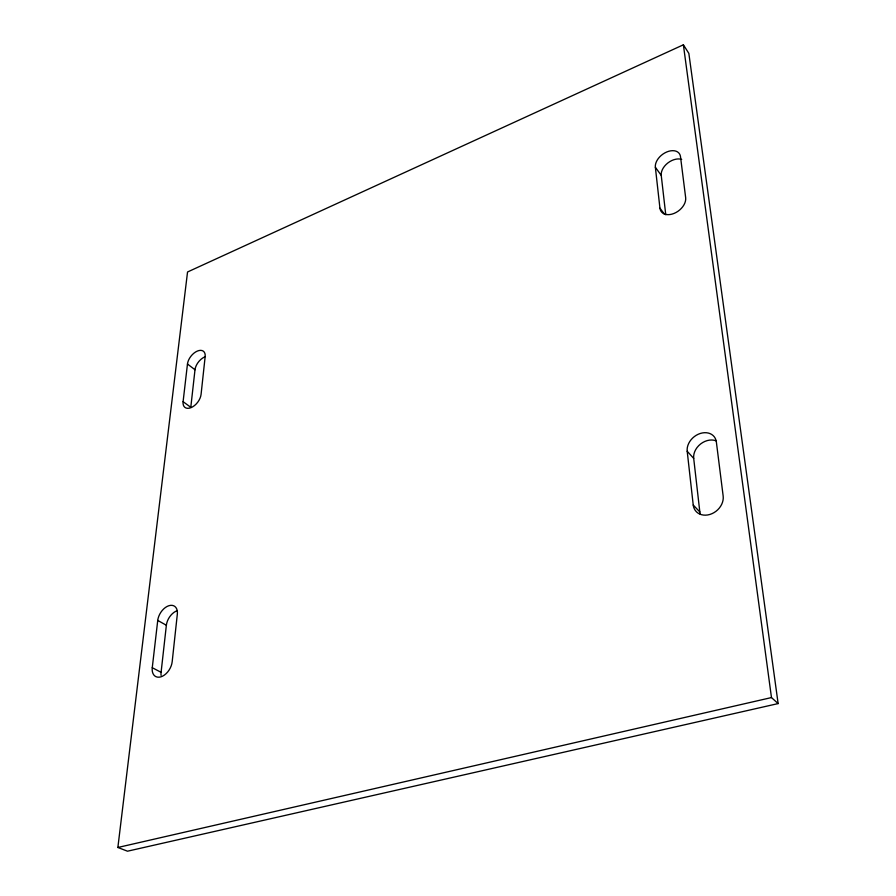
<?xml version="1.0" encoding="UTF-8"?>
<svg xmlns="http://www.w3.org/2000/svg" width="896" height="896" viewBox="0 0 896 896"><rect width="100%" height="100%" fill="white"/><g stroke="black" fill="none" stroke-linecap="round" stroke-linejoin="round"><path stroke-width="1.34" d="M161.078 675.338A13.384 8.646 -60.3 0 1 161.09 672.325L166.365 625.251A13.059 8.355 -58.8 0 1 177.341 610.658M204.792 356.888A11.48 6.787 -51.8 0 0 195.003 369.757L190.792 407.299L183.098 401.677L187.466 364.022A11.547 6.765 -51.7 0 1 197.344 351.075A11.547 6.765 -51.7 0 1 205.162 356.586L201.074 394.386A11.76 7 -52.6 0 1 191.005 407.669A11.76 7 -52.6 0 1 183.098 401.677M152.264 667.699L157.741 620.424A13.149 8.344 -58.7 0 1 168.829 605.73A13.149 8.344 -58.7 0 1 177.33 614.163L172.189 661.707A13.474 8.635 -60.1 0 1 160.866 676.85A13.474 8.635 -60.1 0 1 152.264 667.699L161.09 672.325M117.869 847.482L187.544 271.981L683.379 44.8L688.845 53.379L778.131 703.584L127.501 851.2L117.869 847.482L771.478 697.57L778.131 703.584M157.741 620.424L166.365 625.251M187.466 364.022L195.003 369.757M693.235 505.053A16.251 13.182 -40.1 0 0 709.856 514.461A16.251 13.182 -40.1 0 0 723.162 496.059L716.352 441.918A15.926 12.522 -39.1 0 0 700.224 433.485A15.926 12.522 -39.1 0 0 687.198 451.237L693.235 505.053L699.832 511.963A16.128 13.149 -39.9 0 0 700.336 514.293M687.198 451.237L693.694 458.394L699.832 511.963M659.938 208.141A14.426 9.778 -37.2 0 0 674.05 213.427A14.426 9.778 -37.2 0 0 685.664 197.702L680.501 156.677A14.168 9.341 -37.1 0 0 666.736 151.984A14.168 9.341 -37.1 0 0 655.357 167.25L659.938 208.141L664.418 214.155M655.357 167.25L661.237 175.37L665.762 214.794M683.379 44.8L771.478 697.57M661.237 175.37A14.078 9.352 -36.9 0 1 667.845 162.971A14.078 9.352 -36.9 0 1 681.688 159.421M693.694 458.394A15.803 12.499 -38.9 0 1 700.627 443.946A15.803 12.499 -38.9 0 1 716.218 440.854"/></g></svg>
